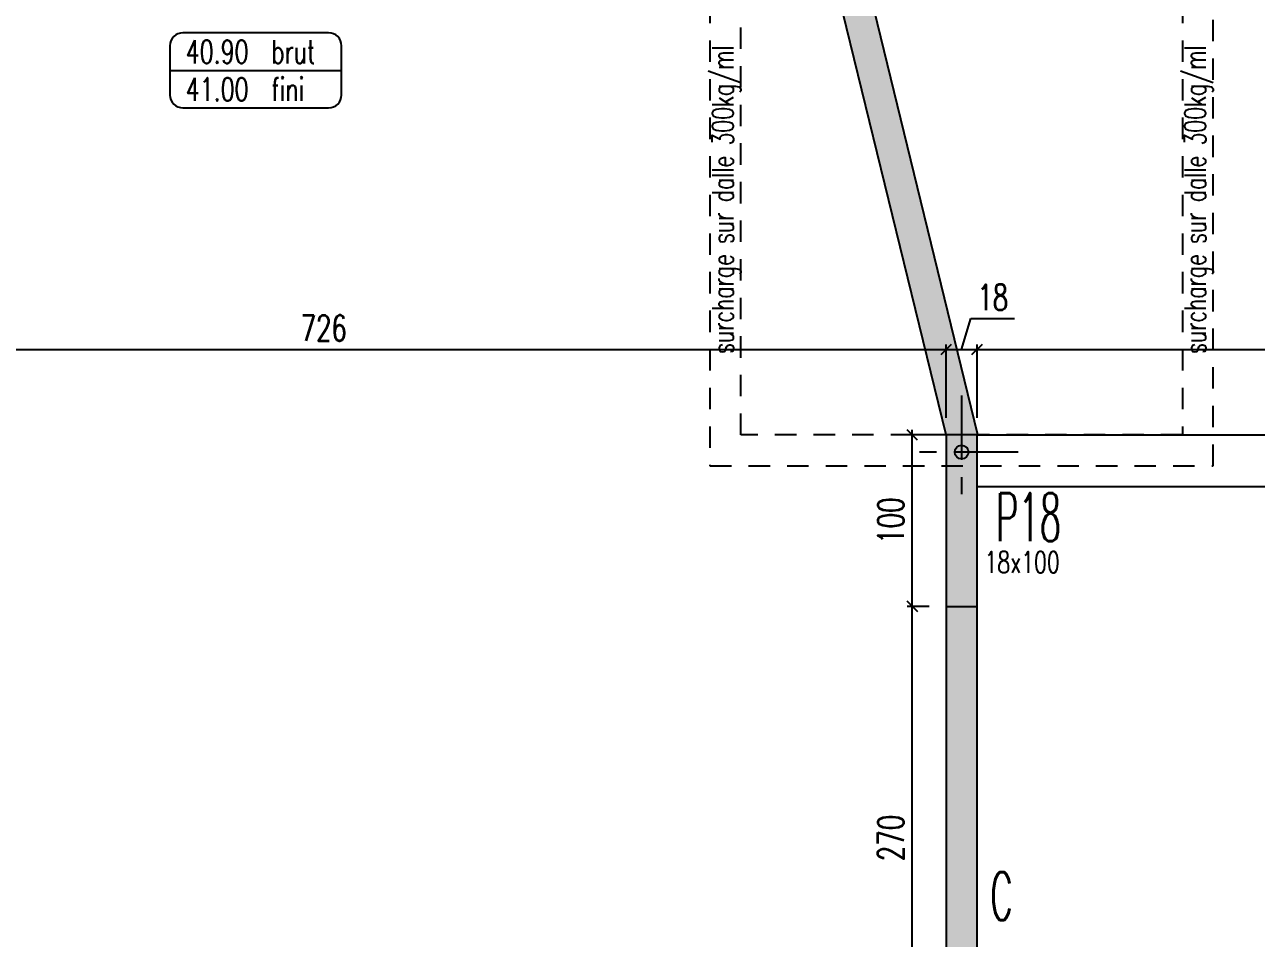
# Model space of a CAD drawing. Extents: x 308 to 437, y -199 to -146.
# Drawn here: x 412.99 to 420.17, y -180.84 to -175.51 of the extents above; entities that cross this region are included whole.
import ezdxf

# ---------------------------------------------------------------- set-up
doc = ezdxf.new("R2010")
doc.units = 0
doc.header["$LTSCALE"] = 0.5
doc.header["$MEASUREMENT"] = 0
for name, pattern in [('AXES2', [1.125, 0.75, -0.125, 0.125, -0.125]), ('CACHE', [0.375, 0.25, -0.125]), ('DISCONTINU2', [0.375, 0.25, -0.125])]:
    doc.linetypes.add(name, pattern=pattern)
doc.layers.get('DEFPOINTS').update_dxf_attribs({"linetype": 'CONTINUOUS'})
for name, color, linetype in [('AXES', 6, 'AXES2'), ('COTATION', 7, 'CONTINUOUS'), ('HABILLAGE', 7, 'CONTINUOUS'), ('MURS', 3, 'CONTINUOUS'), ('POCHAGE', 254, 'CONTINUOUS'), ('POTEAUX', 1, 'CONTINUOUS'), ('POUTRES', 2, 'CONTINUOUS'), ('RAID', 1, 'CONTINUOUS'), ('RDC', 7, 'DISCONTINU2'), ('REPERAGE', 4, 'CONTINUOUS'), ('REPERE-CHAI', 4, 'CONTINUOUS'), ('REPERE-POT', 4, 'CONTINUOUS'), ('TPFI cloisonsSAAD', 4, 'CONTINUOUS')]:
    doc.layers.add(name, color=color, linetype=linetype)
doc.styles.add('ROMANS8', font='romans.shx', dxfattribs={"width": 0.7})
doc.styles.get("Standard").update_dxf_attribs({"font": 'txt.shx'})
doc.dimstyles.new('COT50 cm', dxfattribs={"dimtxt": 0.15, "dimasz": 0.06, "dimexe": 0.03, "dimexo": 0.1, "dimgap": 0.05, "dimtad": 1, "dimdec": 0, "dimlfac": 100, "dimzin": 0, "dimdsep": 46, "dimtxsty": 'ROMANS8', "dimblk1": 'OBLIQUE', "dimblk2": 'OBLIQUE', "dimsah": 1, "dimcen": 0.03, "dimdle": 0.03, "dimclrt": 1, "dimadec": 0, "dimazin": 0, "dimtfac": 1, "dimtdec": 0, "dimtmove": 0, "dimatfit": 3, "dimfxl": 0, "dimtolj": 1, "dimtzin": 0, "dimlwd": -1, "dimlwe": -1, "dimarcsym": 0})

# ---------------------------------------------------------------- blocks, each defined once
blk = doc.blocks.new('139')
at = {"layer": 'HABILLAGE', "color": 7}
blk.add_line((-0.6648, 0), (0.6648, 0), dxfattribs=at)
at = {"layer": 'HABILLAGE'}
blk.add_lwpolyline([(-0.5648, -0.291), (0.5648, -0.291, 0.414214), (0.6648, -0.191), (0.6648, 0.191, 0.414214), (0.5648, 0.291), (-0.5648, 0.291, 0.414214), (-0.6648, 0.191), (-0.6648, -0.191, 0.414214)], format="xyb", close=True, dxfattribs=at)
at = {"layer": 'HABILLAGE', "color": 1, "width": 0.7}
for s, p in [('brut', (0.1215, 0.054)), ('fini', (0.1215, -0.237))]:
    blk.add_text(s, height=0.18, dxfattribs=at).set_placement(p)
for tag, p in [('NIVBRUT', (-0.5425, 0.054)), ('NIVFINI', (-0.5425, -0.237))]:
    blk.add_attdef(tag, p, '', height=0.18, dxfattribs=at)
blk = doc.blocks.new('_Oblique')
at = {"layer": 'COTATION', "color": 0, "lineweight": -2}
blk.add_line((-0.5, -0.5), (0.5, 0.5), dxfattribs=at)
blk = doc.blocks.new('*D1239')
at = {"layer": 'COTATION', "color": 0, "transparency": 16777216}
for p, q in [((418.2666, -178.9062), (418.1386, -178.9062)), ((418.1686, -181.6363), (418.1686, -178.8762)), ((418.2116, -181.6063), (418.1386, -181.6063))]:
    blk.add_line(p, q, dxfattribs=at)
at = {"layer": 'DEFPOINTS', "color": 0, "transparency": 16777216}
for p in [(418.1686, -178.9062), (418.3666, -178.9062), (418.3116, -181.6063)]:
    blk.add_point(p, dxfattribs=at)
at = {"layer": 'COTATION', "color": 0, "transparency": 16777216, "xscale": 0.06, "yscale": 0.06, "zscale": 0.06}
for p, rotation in [((418.1686, -178.9062), 90), ((418.1686, -181.6063), 270)]:
    blk.add_blockref('_Oblique', p, dxfattribs=dict(at, rotation=rotation))
at = {"layer": 'COTATION', "color": 1, "transparency": 16777216, "insert": (418.0436, -180.2563), "char_height": 0.15, "attachment_point": 5, "rotation": 90, "style": 'ROMANS8'}
blk.add_mtext('\\A1;270', dxfattribs=at)
blk = doc.blocks.new('*D1240')
at = {"layer": 'COTATION', "color": 0, "transparency": 16777216}
for p, q in [((418.2665, -177.9063), (418.1386, -177.9063)), ((418.1686, -178.9362), (418.1686, -177.8763)), ((418.2666, -178.9062), (418.1386, -178.9062))]:
    blk.add_line(p, q, dxfattribs=at)
at = {"layer": 'DEFPOINTS', "color": 0, "transparency": 16777216}
for p in [(418.1686, -177.9063), (418.3665, -177.9063), (418.3666, -178.9062)]:
    blk.add_point(p, dxfattribs=at)
at = {"layer": 'COTATION', "color": 0, "transparency": 16777216, "xscale": 0.06, "yscale": 0.06, "zscale": 0.06}
for p, rotation in [((418.1686, -177.9063), 90), ((418.1686, -178.9062), 270)]:
    blk.add_blockref('_Oblique', p, dxfattribs=dict(at, rotation=rotation))
at = {"layer": 'COTATION', "color": 1, "transparency": 16777216, "insert": (418.0436, -178.4063), "char_height": 0.15, "attachment_point": 5, "rotation": 90, "style": 'ROMANS8'}
blk.add_mtext('\\A1;100', dxfattribs=at)
blk = doc.blocks.new('*D1287')
at = {"layer": 'COTATION', "color": 0, "transparency": 16777216}
for p, q in [((411.0799, -177.4084), (418.3963, -177.4084)), ((411.1099, -178.0502), (411.1099, -177.3784)), ((418.3663, -177.8063), (418.3663, -177.3784))]:
    blk.add_line(p, q, dxfattribs=at)
at = {"layer": 'DEFPOINTS', "color": 0, "transparency": 16777216}
for p in [(418.3663, -177.4084), (418.3663, -177.9063), (411.1099, -178.1502)]:
    blk.add_point(p, dxfattribs=at)
at = {"layer": 'COTATION', "color": 0, "transparency": 16777216, "xscale": 0.06, "yscale": 0.06, "zscale": 0.06, "rotation": 180}
blk.add_blockref('_Oblique', (411.1099, -177.4084), dxfattribs=at)
at = {"layer": 'COTATION', "color": 0, "transparency": 16777216, "xscale": 0.06, "yscale": 0.06, "zscale": 0.06}
blk.add_blockref('_Oblique', (418.3663, -177.4084), dxfattribs=at)
at = {"layer": 'COTATION', "color": 1, "transparency": 16777216, "insert": (414.7381, -177.2834), "char_height": 0.15, "attachment_point": 5, "style": 'ROMANS8'}
blk.add_mtext('\\A1;726', dxfattribs=at)
blk = doc.blocks.new('*D1288')
at = {"layer": 'COTATION', "color": 0, "transparency": 16777216}
for p, q in [((418.4563, -177.4084), (418.5103, -177.2284)), ((418.5103, -177.2284), (418.7653, -177.2284)), ((418.3363, -177.4084), (418.5763, -177.4084)), ((418.3663, -177.8063), (418.3663, -177.3784)), ((418.5463, -177.8063), (418.5463, -177.3784))]:
    blk.add_line(p, q, dxfattribs=at)
at = {"layer": 'DEFPOINTS', "color": 0, "transparency": 16777216}
for p in [(418.5463, -177.4084), (418.3663, -177.9063), (418.5463, -177.9063)]:
    blk.add_point(p, dxfattribs=at)
at = {"layer": 'COTATION', "color": 0, "transparency": 16777216, "xscale": 0.06, "yscale": 0.06, "zscale": 0.06, "rotation": 180}
blk.add_blockref('_Oblique', (418.3663, -177.4084), dxfattribs=at)
at = {"layer": 'COTATION', "color": 0, "transparency": 16777216, "xscale": 0.06, "yscale": 0.06, "zscale": 0.06}
blk.add_blockref('_Oblique', (418.5463, -177.4084), dxfattribs=at)
at = {"layer": 'COTATION', "color": 1, "transparency": 16777216, "insert": (418.6378, -177.1034), "char_height": 0.15, "attachment_point": 5, "style": 'ROMANS8'}
blk.add_mtext('\\A1;18', dxfattribs=at)
blk = doc.blocks.new('*D1289')
at = {"layer": 'COTATION', "color": 0, "transparency": 16777216}
for p, q in [((418.5163, -177.4084), (425.8568, -177.4084)), ((418.5463, -177.8063), (418.5463, -177.3784)), ((425.8268, -177.8063), (425.8268, -177.3784))]:
    blk.add_line(p, q, dxfattribs=at)
at = {"layer": 'DEFPOINTS', "color": 0, "transparency": 16777216}
for p in [(425.8268, -177.4084), (418.5463, -177.9063), (425.8268, -177.9063)]:
    blk.add_point(p, dxfattribs=at)
at = {"layer": 'COTATION', "color": 0, "transparency": 16777216, "xscale": 0.06, "yscale": 0.06, "zscale": 0.06, "rotation": 180}
blk.add_blockref('_Oblique', (418.5463, -177.4084), dxfattribs=at)
at = {"layer": 'COTATION', "color": 0, "transparency": 16777216, "xscale": 0.06, "yscale": 0.06, "zscale": 0.06}
blk.add_blockref('_Oblique', (425.8268, -177.4084), dxfattribs=at)
at = {"layer": 'COTATION', "color": 1, "transparency": 16777216, "insert": (422.1865, -177.2834), "char_height": 0.15, "attachment_point": 5, "style": 'ROMANS8'}
blk.add_mtext('\\A1;728', dxfattribs=at)
blk = doc.blocks.new('A$C6B096A38')
at = {"layer": 'POCHAGE'}
h = blk.add_hatch(dxfattribs=at)
h.set_pattern_fill('AR-SAND', color=0, scale=0.07)
h.set_pattern_definition([(37.5, (-513.79323, 160.44126), (-0.004409535, 0.134877664), [0, -0.1064, 0, -0.119, 0, -0.11375]), (7.5, (-513.79323, 160.44126), (0.12388437, 0.197550225), [0, -0.0574, 0, -0.0959, 0, -0.03675]), (327.5, (-513.87933, 160.44126), (0.21798993, 0.000396134), [0, -0.035, 0, -0.126, 0, -0.1645]), (317.5, (-513.87933, 160.44126), (0.21042886, 0.06143729), [0, -0.0175, 0, -0.0826, 0, -0.0945])])
h.paths.add_polyline_path([(73.7023, -23.675), (72.4505, -23.675), (72.4504, -17.465), (72.2704, -17.465), (72.2704, -23.675), (71.0185, -23.675), (71.0185, -23.855), (73.7023, -23.855)])
at = {"layer": 'AXES', "color": 1}
for p, q in [((72.3604, -17.2361), (72.3604, -17.8939)), ((72.6893, -17.565), (72.0315, -17.565))]:
    blk.add_line(p, q, dxfattribs=at)
at = {"layer": 'RAID'}
blk.add_circle((72.3604, -17.565), 0.04, dxfattribs=at)
at = {"layer": 'RDC', "linetype": 'CACHE', "lineweight": 15}
blk.add_lwpolyline([(72.2704, -23.675), (71.0185, -23.675), (71.0185, -23.855), (73.7023, -23.855), (73.7023, -23.675), (72.4505, -23.675), (72.4504, -17.465), (72.2704, -17.465)], close=True, dxfattribs=at)

msp = doc.modelspace()

# ---------------------------------------------------------------- hatches: boundary and pattern name
at = {"layer": 'POCHAGE'}
h = msp.add_hatch(color=256, dxfattribs=at)
h.dxf.hatch_style = 1
h.paths.add_polyline_path([(417.1852, -172.3126), (417.1799, -172.3126), (417.1799, -173.0491), (417.3209, -173.6263), (417.5062, -173.6263)])
h.paths.add_polyline_path([(417.1799, -172.3126), (416.9999, -172.3126), (417.1799, -173.0491)])
h.paths.add_polyline_path([(417.5062, -173.6263), (417.3209, -173.6263), (417.3649, -173.8063), (417.5501, -173.8063)])
h.paths.add_polyline_path([(417.5501, -173.8063), (417.3649, -173.8063), (418.3665, -177.9063), (418.5518, -177.9062)])
h = msp.add_hatch(color=256, dxfattribs=at)
h.dxf.hatch_style = 1
h.paths.add_polyline_path([(418.5465, -178.9062), (418.3665, -178.9062), (418.3665, -184.1162), (418.5465, -184.1162)])
at = {"layer": 'POTEAUX'}
h = msp.add_hatch(color=256, dxfattribs=at)
h.dxf.hatch_style = 1
h.paths.add_polyline_path([(418.5466, -177.9062), (418.3665, -177.9063), (418.3666, -178.9062), (418.5466, -178.9062)])

# ---------------------------------------------------------------- linework, layer by layer
at = {"layer": 'MURS'}
for p, q in [((418.3665, -177.9063), (416.9999, -172.3126)), ((418.5518, -177.9063), (417.1799, -172.291))]:
    msp.add_line(p, q, dxfattribs=at)
msp.add_lwpolyline([(418.5465, -184.1162), (418.5465, -177.9063), (418.3665, -177.9063), (418.3665, -184.1162)], dxfattribs=at)
at = {"layer": 'POTEAUX'}
msp.add_lwpolyline([(418.5466, -177.9062), (418.3665, -177.9063), (418.3666, -178.9062), (418.5466, -178.9062)], close=True, dxfattribs=at)
at = {"layer": 'POUTRES'}
for points in [[(418.5518, -177.9063), (425.8268, -177.9063)], [(418.5518, -178.2063), (425.8268, -178.2063)]]:
    msp.add_lwpolyline(points, dxfattribs=at)
at = {"layer": 'TPFI cloisonsSAAD', "linetype": 'CACHE'}
msp.add_lwpolyline([(411.1099, -171.6063), (414.6959, -171.6063), (414.6959, -173.8063), (416.9894, -173.8063), (416.9894, -178.0863), (419.9235, -178.0863), (419.9235, -173.8063), (425.8266, -173.8063), (425.8266, -173.6263), (419.2136, -173.6263), (419.2136, -173.8063), (419.7435, -173.8063), (419.7435, -177.9063), (417.1697, -177.9063), (417.1697, -173.8063), (417.6999, -173.8063), (417.6999, -173.6263), (417.1697, -173.6263), (417.1697, -172.3126), (416.9894, -172.3126), (416.9894, -173.6263), (414.8759, -173.6263), (414.8759, -171.4263), (411.1099, -171.4263)], dxfattribs=at)

# ---------------------------------------------------------------- block references
at = {"layer": 'HABILLAGE', "color": 1, "xscale": 0.7521624, "yscale": 0.7521624, "zscale": 0.7521624}
msp.add_blockref('139', (414.3419, -175.7809), dxfattribs=at).add_auto_attribs({'NIVBRUT': '40.90', 'NIVFINI': '41.00'})
at = {"layer": 'RDC'}
msp.add_blockref('A$C6B096A38', (346.0959, -160.4413), dxfattribs=at)

# ---------------------------------------------------------------- texts
at = {"layer": 'REPERAGE', "color": 1, "style": 'ROMANS8', "width": 0.7}
for p in [(417.1272, -177.434), (419.8805, -177.434)]:
    msp.add_text('surcharge sur dalle 300kg/ml', height=0.125, rotation=90, dxfattribs=at).set_placement(p)
at = {"layer": 'REPERE-CHAI', "color": 4, "width": 0.519}
msp.add_text('C', height=0.28, dxfattribs=at).set_placement((418.6231, -180.7347))
at = {"layer": 'REPERE-POT', "color": 4, "width": 0.519}
msp.add_text('P18', height=0.28, dxfattribs=at).set_placement((418.6564, -178.5254))
at = {"layer": 'REPERE-POT', "color": 1, "style": 'ROMANS8', "width": 0.7}
msp.add_text('18x100', height=0.125, dxfattribs=at).set_placement((418.5899, -178.7107))

# ---------------------------------------------------------------- dimensions: what is measured, and where the dimension line sits
at = {"layer": 'COTATION'}
for base, p1, p2, picture, middle in [((418.5463, -177.4084), (418.3663, -177.9063), (418.5463, -177.9063), '*D1288', (418.5603, -177.1034)), ((425.8268, -177.4084), (418.5463, -177.9063), (425.8268, -177.9063), '*D1289', (422.1865, -177.2834))]:
    dim = msp.add_linear_dim(base=base, p1=p1, p2=p2, dimstyle='COT50 cm', override={"dimtmove": 1}, dxfattribs=at)
    dim.commit()
    dim.dimension.update_dxf_attribs({"geometry": picture, "text_midpoint": middle})
dim = msp.add_linear_dim(base=(418.3663, -177.4084), p1=(411.1099, -178.1502), p2=(418.3663, -177.9063), dimstyle='COT50 cm', dxfattribs=at)
dim.commit()
dim.dimension.update_dxf_attribs({"geometry": '*D1287', "text_midpoint": (414.7381, -177.2834)})
for base, p1, p2, picture, middle in [((418.1686, -177.9063), (418.3666, -178.9062), (418.3665, -177.9063), '*D1240', (418.0436, -178.4063)), ((418.1686, -178.9062), (418.3116, -181.6063), (418.3666, -178.9062), '*D1239', (418.0436, -180.2563))]:
    dim = msp.add_linear_dim(base=base, p1=p1, p2=p2, angle=90, dimstyle='COT50 cm', override={"dimtmove": 1}, dxfattribs=at)
    dim.commit()
    dim.dimension.update_dxf_attribs({"geometry": picture, "text_midpoint": middle})

doc.saveas('drawing.dxf')
